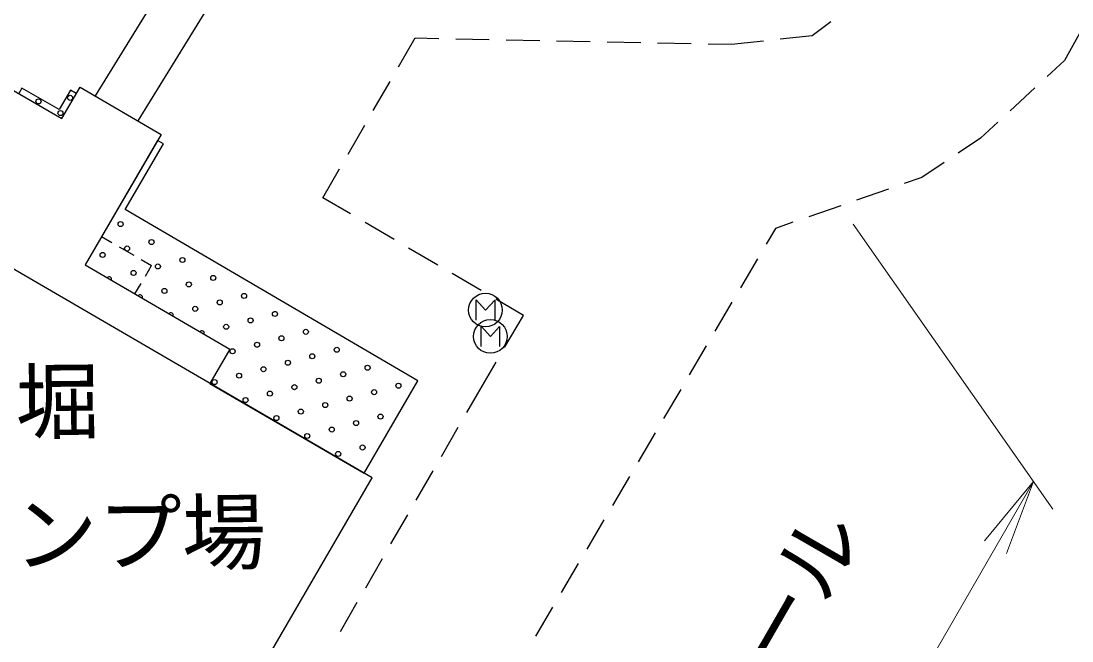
# Model space of a CAD drawing. Units: millimetres, scale not verified. Extents: x 40000 to 680000, y 20000 to 380000.
# Drawn here: x 108422 to 139634, y 235531 to 253936 of the extents above; entities that cross this region are included whole.
import ezdxf
from ezdxf.enums import TextEntityAlignment as Align

# ---------------------------------------------------------------- set-up
doc = ezdxf.new("R2010")
doc.units = ezdxf.units.MM
doc.header["$LTSCALE"] = 1000
for name, color, linetype, lineweight in [('M-BGD', 7, 'Continuous', 25), ('M-BGD-EXST', 7, 'Continuous', 25), ('M-STR-HTXT', 7, 'Continuous', 13)]:
    doc.layers.add(name, color=color, linetype=linetype, lineweight=lineweight)
doc.layers.add('M-BMK-HTXT', color=7, linetype='Continuous')
doc.styles.add('ＭＳ ゴシック', font='')
doc.styles.get('ＭＳ ゴシック').set_extended_font_data('MS Gothic')

# ---------------------------------------------------------------- blocks, each defined once
blk = doc.blocks.new('open_arrow')
at = {"color": 0, "linetype": 'Continuous', "lineweight": -2}
blk.add_lwpolyline([(7.5, 1.25), (0, 0), (7.5, -1.25)], dxfattribs=at)

msp = doc.modelspace()

# ---------------------------------------------------------------- linework, layer by layer
at = {"layer": 'M-BGD'}
for p, q in [((112797, 255250), (110625, 251712)), ((114085, 254536), (111896, 250971)), ((131920, 253506), (132471, 253919)), ((130972, 253403), (131920, 253506)), ((139953, 253740), (139414, 252762)), ((119637, 252577), (120133, 253434)), ((120133, 253434), (120831, 253420)), ((121331, 253410), (122330, 253390)), ((122830, 253380), (123830, 253360)), ((124330, 253350), (125330, 253330)), ((125830, 253320), (126830, 253300)), ((127329, 253290), (128329, 253270)), ((128829, 253260), (129527, 253246)), ((129527, 253246), (130475, 253349)), ((139414, 252762), (138902, 252289)), ((118885, 251279), (119386, 252144)), ((138535, 251950), (137800, 251272)), ((118134, 249980), (118635, 250846)), ((137433, 250933), (136920, 250460)), ((136920, 250460), (136255, 250014)), ((135839, 249736), (135174, 249291)), ((117388, 248691), (117884, 249548)), ((135174, 249291), (134654, 249110)), ((134182, 248946), (133238, 248618)), ((118209, 248209), (117388, 248691)), ((132765, 248453), (131821, 248125)), ((119503, 247450), (118640, 247956)), ((131349, 247961), (130829, 247780)), ((110814, 247543), (111124, 247362)), ((130829, 247780), (130552, 247309)), ((111340, 247236), (111772, 246984)), ((120797, 246691), (119934, 247197)), ((111988, 246858), (112298, 246677)), ((112116, 246364), (112298, 246677)), ((130298, 246878), (129790, 246016)), ((122090, 245931), (121228, 246438)), ((111807, 245835), (111990, 246148)), ((123343, 245197), (122522, 245678)), ((129537, 245585), (129029, 244724)), ((122785, 244241), (123343, 245197)), ((128775, 244293), (128268, 243431)), ((121975, 242853), (122533, 243809)), ((121660, 242309), (121975, 242853)), ((128014, 243000), (127507, 242139)), ((120910, 241010), (121410, 241876)), ((127253, 241708), (126746, 240846)), ((120159, 239711), (120660, 240577)), ((126492, 240415), (125984, 239554)), ((119409, 238412), (119909, 239278)), ((125731, 239123), (125223, 238261)), ((118659, 237113), (119159, 237979)), ((124969, 237830), (124462, 236969)), ((117908, 235814), (118409, 236680)), ((124208, 236538), (123701, 235676))]:
    msp.add_line(p, q, dxfattribs=at)
for points in [[(106329, 248670), (108199, 251877), (109630, 251042), (110175, 251975), (112581, 250571), (110323, 246701), (114624, 244192), (114031, 243175)], [(110061, 251781), (109888, 251882), (109551, 251304), (108447, 251947), (108354, 251787)]]:
    msp.add_lwpolyline(points, dxfattribs=at)
for points in [[(118613, 240512), (120205, 243251), (111515, 248343), (112650, 250289), (112474, 250388), (110323, 246701), (114624, 244192), (114031, 243175)], [(99499, 239981), (113806, 231687), (118855, 240371), (104553, 248687)]]:
    msp.add_lwpolyline(points, close=True, dxfattribs=at)
for centre in [(108941, 251551), (109878, 251656), (109594, 251203), (111380, 247907), (111572, 247182), (112297, 247374), (110847, 246990), (113214, 246841), (112489, 246649), (111764, 246457), (114131, 246308), (112681, 245924), (113406, 246116), (114323, 245583), (115048, 245774), (113598, 245391), (115240, 245049), (115965, 245241), (114515, 244858), (116882, 244708), (115431, 244324), (116156, 244516), (114706, 244133), (117798, 244175), (116348, 243791), (117073, 243983), (114898, 243407), (115623, 243599), (117990, 243450), (118715, 243642), (114173, 243216), (117265, 243258), (119632, 243109), (115815, 242874), (116540, 243066), (118907, 242917), (115090, 242682), (117457, 242533), (118182, 242725), (116007, 242149), (116732, 242341), (119099, 242192), (118374, 242000), (116924, 241616), (117649, 241808), (118566, 241275), (117841, 241083)]:
    msp.add_circle(centre, 75, dxfattribs=at)
for centre, start, end in [((111039, 246265), 342.1876, 137.2955), ((111956, 245732), 340.9764, 138.5067), ((112873, 245199), 339.7703, 139.7128), ((113789, 244666), 338.5687, 140.9144)]:
    msp.add_arc(centre, 75, start, end, dxfattribs=at)
at = {"layer": 'M-BGD-EXST'}
for p, q in [((121940, 245054), (121941, 245654)), ((121941, 245654), (122215, 245354)), ((122215, 245354), (122491, 245653)), ((122491, 245653), (122490, 245053)), ((122086, 244273), (122087, 244873)), ((122087, 244873), (122362, 244572)), ((122362, 244572), (122637, 244871)), ((122637, 244871), (122636, 244271))]:
    msp.add_line(p, q, dxfattribs=at)
for centre in [(122215, 245354), (122362, 244572)]:
    msp.add_circle(centre, 500, dxfattribs=at)
at = {"layer": 'M-STR-HTXT'}
for p, q in [((133139, 247907), (139062, 239448)), ((118383, 205429), (138489, 240267))]:
    msp.add_line(p, q, dxfattribs=at)

# ---------------------------------------------------------------- block references
at = {"layer": 'M-STR-HTXT', "xscale": 300, "yscale": 300, "rotation": 240}
msp.add_blockref('open_arrow', (138489, 240267), dxfattribs=at)

# ---------------------------------------------------------------- texts
at = {"layer": 'M-BMK-HTXT', "style": 'ＭＳ ゴシック'}
for s, p in [('町人堀', (106996, 243533)), ('ポンプ場', (110691, 239636))]:
    msp.add_text(s, height=1833, rotation=0.56, dxfattribs=at).set_placement(p, align=Align.TOP_CENTER)
at = {"layer": 'M-STR-HTXT', "style": 'ＭＳ ゴシック'}
msp.add_text('ガードレール', height=1833, rotation=60.01, dxfattribs=at).set_placement((130243, 231981), align=Align.BOTTOM_CENTER)

doc.saveas('drawing.dxf')
